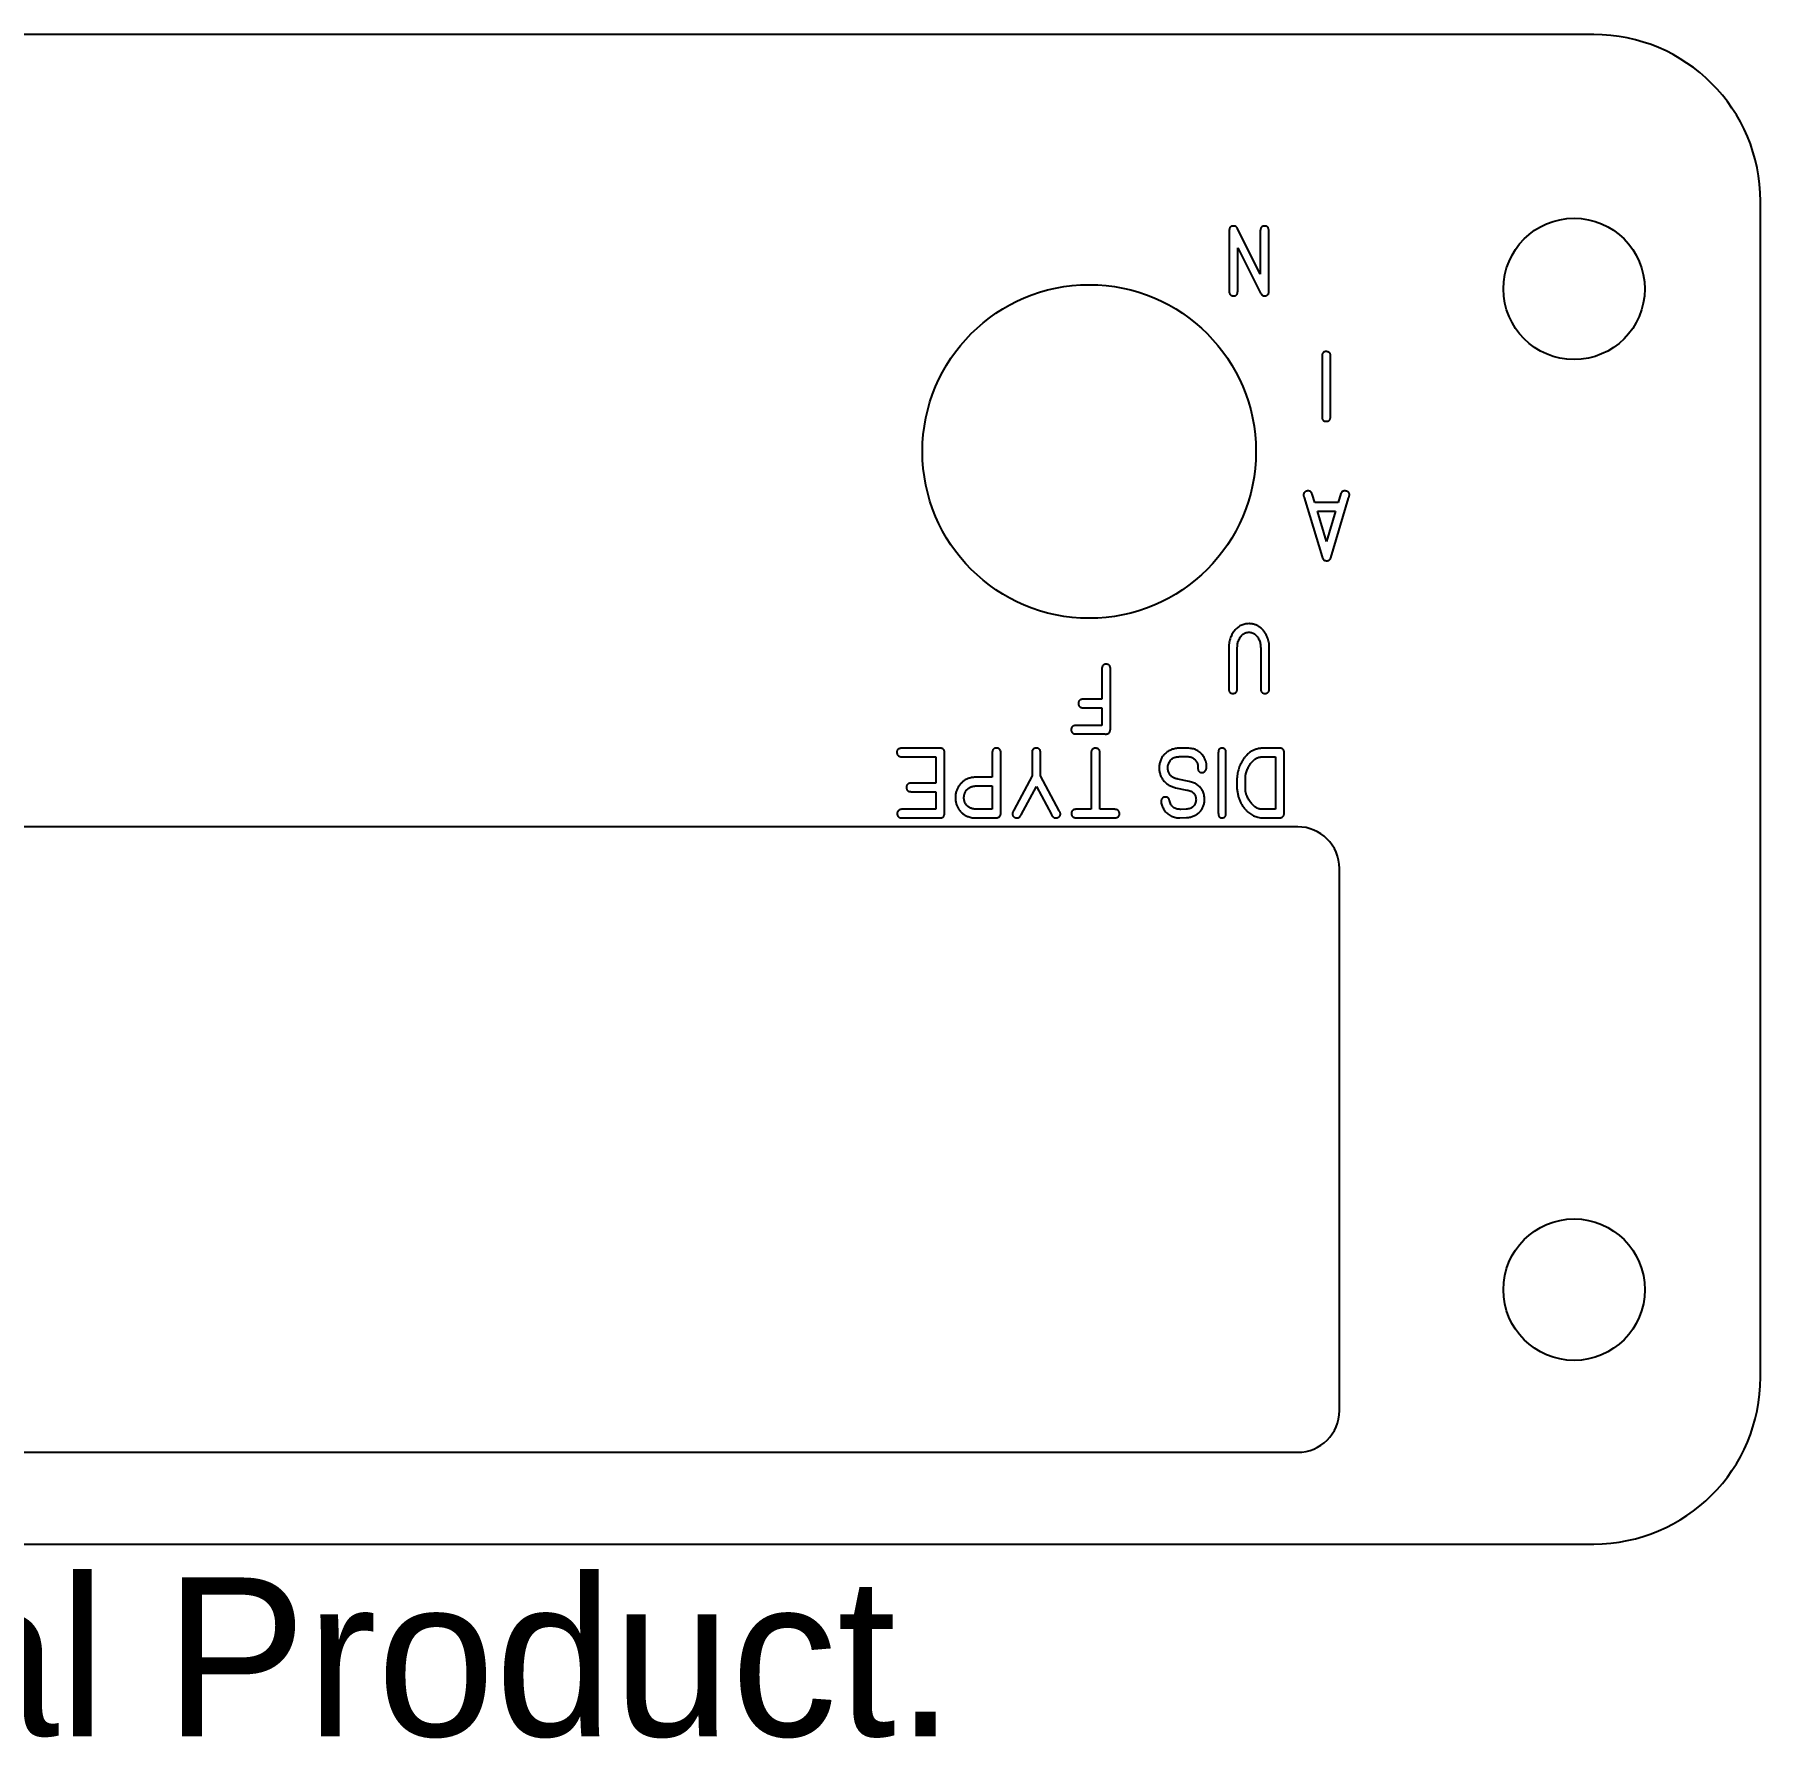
# Model space of a CAD drawing. Header units: inches. Extents: x -2.56 to 2.56, y -2.38 to 0.
# Drawn here: x 0.485 to 2.555, y -2.043 to 0 of the extents above; entities that cross this region are included whole.
import ezdxf

# ---------------------------------------------------------------- set-up
doc = ezdxf.new("R2010")
doc.units = ezdxf.units.IN
doc.header["$MEASUREMENT"] = 0
doc.styles.add('SLDTEXTSTYLE0', font='Arail.ttf')

msp = doc.modelspace()

# ---------------------------------------------------------------- linework, layer by layer
at = {"color": 1, "linetype": 'Continuous', "lineweight": 25}
for p, q in [((2.355, 0), (-2.355, 0)), ((2.555, -1.61), (2.555, -0.2)), ((1.9178, -0.2355), (1.9179, -0.307)), ((1.9551, -0.2872), (1.9278, -0.2326)), ((1.9551, -0.2356), (1.9551, -0.2872)), ((1.9654, -0.3068), (1.9654, -0.2364)), ((1.9282, -0.2559), (1.9556, -0.3101)), ((1.9282, -0.3066), (1.9282, -0.2559)), ((2.0292, -0.3859), (2.0292, -0.4582)), ((2.0393, -0.4579), (2.0393, -0.3859)), ((2.0076, -0.5553), (2.0293, -0.6262)), ((2.0205, -0.5612), (2.0173, -0.551)), ((2.0397, -0.6273), (2.0611, -0.5561)), ((2.0519, -0.5504), (2.0486, -0.5612)), ((2.0486, -0.5612), (2.0205, -0.5612)), ((2.0345, -0.6077), (2.0237, -0.5715)), ((2.0237, -0.5715), (2.0454, -0.5715)), ((2.0454, -0.5715), (2.0345, -0.6077)), ((1.9173, -0.7366), (1.9173, -0.7832)), ((1.9276, -0.7832), (1.9276, -0.7377)), ((1.9557, -0.7373), (1.9557, -0.7838)), ((1.966, -0.7841), (1.966, -0.7371)), ((1.7652, -0.7619), (1.7652, -0.797)), ((1.7755, -0.8317), (1.7755, -0.7619)), ((1.7652, -0.797), (1.744, -0.797)), ((1.7437, -0.8073), (1.7652, -0.8073)), ((1.7652, -0.8073), (1.7652, -0.8284)), ((1.7652, -0.8284), (1.7345, -0.8284)), ((1.7345, -0.8387), (1.7686, -0.8387)), ((1.5261, -0.866), (1.5662, -0.866)), ((1.5699, -0.8557), (1.5267, -0.8557)), ((1.5662, -0.866), (1.5662, -0.8976)), ((1.5765, -0.9326), (1.5765, -0.8625)), ((1.6337, -0.8622), (1.6337, -0.8906)), ((1.644, -0.9317), (1.644, -0.8615)), ((1.6814, -0.8619), (1.6814, -0.8888)), ((1.6917, -0.8888), (1.6917, -0.8615)), ((1.7524, -0.8621), (1.7524, -0.929)), ((1.7627, -0.929), (1.7627, -0.8627)), ((1.8668, -0.8557), (1.8587, -0.8557)), ((1.8592, -0.8658), (1.8667, -0.8658)), ((1.9048, -0.8614), (1.9048, -0.9337)), ((1.914, -0.9333), (1.914, -0.8614)), ((1.9774, -0.8557), (1.9596, -0.8557)), ((1.9596, -0.866), (1.9735, -0.866)), ((1.9735, -0.866), (1.9735, -0.929)), ((1.9838, -0.9328), (1.9838, -0.8633)), ((1.6814, -0.8888), (1.6597, -0.9302)), ((1.7141, -0.9307), (1.6917, -0.8888)), ((1.8803, -0.8787), (1.8803, -0.8797)), ((1.5373, -0.9079), (1.5662, -0.9079)), ((1.5662, -0.8976), (1.5378, -0.8976)), ((1.5662, -0.9079), (1.5662, -0.929)), ((1.6148, -0.9009), (1.6337, -0.9009)), ((1.6337, -0.8906), (1.6159, -0.8906)), ((1.6337, -0.9009), (1.6337, -0.929)), ((1.6685, -0.9358), (1.6866, -0.9015)), ((1.6866, -0.9015), (1.7046, -0.9352)), ((1.8536, -0.9031), (1.8672, -0.9059)), ((1.8697, -0.8957), (1.8562, -0.8928)), ((1.5662, -0.929), (1.5267, -0.929)), ((1.6337, -0.929), (1.6156, -0.929)), ((1.6597, -0.9302), (1.6594, -0.9305)), ((1.7144, -0.9312), (1.7141, -0.9307)), ((1.7524, -0.929), (1.7356, -0.929)), ((1.7797, -0.929), (1.7627, -0.929)), ((1.8599, -0.9291), (1.8592, -0.9291)), ((1.8661, -0.9289), (1.8599, -0.9291)), ((1.9735, -0.929), (1.9595, -0.929)), ((2, -0.95), (-1.4, -0.95)), ((1.5262, -0.9393), (1.5697, -0.9393)), ((1.6152, -0.9393), (1.6357, -0.9393)), ((1.7352, -0.9393), (1.7791, -0.9393)), ((1.858, -0.9393), (1.8587, -0.9393)), ((1.8587, -0.9393), (1.8668, -0.9389)), ((1.9599, -0.9393), (1.9771, -0.9393)), ((2.05, -1.65), (2.05, -1)), ((-1.4, -1.7), (2, -1.7)), ((-2.355, -1.81), (2.355, -1.81))]:
    msp.add_line(p, q, dxfattribs=at)
for centre, radius in [((2.3315, -0.305), 0.0847), ((1.75, -0.5), 0.2), ((2.3315, -1.505), 0.0848)]:
    msp.add_circle(centre, radius, dxfattribs=at)
for centre, radius, start, end in [((2.355, -0.2), 0.2, 0, 90), ((2, -1), 0.05, 0, 90), ((2.355, -1.61), 0.2, 270, 0), ((2, -1.65), 0.05, 270, 0)]:
    msp.add_arc(centre, radius, start, end, dxfattribs=at)
for points, knots in [([(1.9229, -0.2296), (1.9225, -0.2296), (1.9218, -0.2296), (1.9207, -0.2299), (1.9198, -0.2304), (1.9191, -0.231), (1.9185, -0.2319), (1.9182, -0.2329), (1.9179, -0.2341), (1.9179, -0.235), (1.9178, -0.2355)], [0, 0, 0, 0, 0.1320477, 0.2514296, 0.3610532, 0.4689614, 0.5803311, 0.7042275, 0.8431604, 1, 1, 1, 1]), ([(1.9278, -0.2326), (1.9275, -0.2321), (1.927, -0.2313), (1.9258, -0.2302), (1.9244, -0.2297), (1.9234, -0.2297), (1.9229, -0.2296)], [0, 0, 0, 0, 0.2646168, 0.5060178, 0.7425799, 1, 1, 1, 1]), ([(1.9604, -0.2296), (1.96, -0.2296), (1.9592, -0.2297), (1.9581, -0.2299), (1.9572, -0.2304), (1.9564, -0.2311), (1.9558, -0.232), (1.9554, -0.233), (1.9552, -0.2343), (1.9551, -0.2351), (1.9551, -0.2356)], [0, 0, 0, 0, 0.13429, 0.254032, 0.364905, 0.473962, 0.585964, 0.708819, 0.845629, 1, 1, 1, 1]), ([(1.9654, -0.2364), (1.9654, -0.2358), (1.9654, -0.2347), (1.9652, -0.2333), (1.9648, -0.2321), (1.9643, -0.2311), (1.9636, -0.2304), (1.9627, -0.2299), (1.9616, -0.2296), (1.9608, -0.2296), (1.9604, -0.2296)], [0, 0, 0, 0, 0.174802, 0.325229, 0.450135, 0.556885, 0.655685, 0.757374, 0.87125, 1, 1, 1, 1]), ([(1.9179, -0.307), (1.9179, -0.3076), (1.9179, -0.3085), (1.9181, -0.3099), (1.9185, -0.311), (1.919, -0.3119), (1.9198, -0.3126), (1.9207, -0.313), (1.9218, -0.3132), (1.9226, -0.3133), (1.923, -0.3133)], [0, 0, 0, 0, 0.169959, 0.312923, 0.435769, 0.541897, 0.641883, 0.747323, 0.864506, 1, 1, 1, 1]), ([(1.923, -0.3133), (1.9234, -0.3133), (1.9243, -0.3133), (1.9254, -0.313), (1.9263, -0.3125), (1.927, -0.3118), (1.9276, -0.3109), (1.9279, -0.3097), (1.9281, -0.3082), (1.9282, -0.3072), (1.9282, -0.3066)], [0, 0, 0, 0, 0.131102, 0.245201, 0.348332, 0.444902, 0.549946, 0.67541, 0.82465, 1, 1, 1, 1]), ([(1.9556, -0.3101), (1.9559, -0.3106), (1.9564, -0.3116), (1.9576, -0.3126), (1.9591, -0.3133), (1.9601, -0.3133), (1.9606, -0.3133)], [0, 0, 0, 0, 0.275378, 0.520705, 0.750368, 1, 1, 1, 1]), ([(1.9641, -0.3119), (1.9644, -0.3116), (1.9649, -0.3112), (1.9652, -0.3104), (1.9653, -0.3096), (1.9654, -0.3088), (1.9654, -0.3079), (1.9654, -0.3072), (1.9654, -0.3068)], [0, 0, 0, 0, 0.183207, 0.362453, 0.471352, 0.613208, 0.791537, 1, 1, 1, 1]), ([(1.9606, -0.3133), (1.961, -0.3133), (1.9616, -0.3132), (1.9626, -0.313), (1.9634, -0.3125), (1.9639, -0.3121), (1.9641, -0.3119)], [0, 0, 0, 0, 0.260922, 0.512445, 0.749467, 1, 1, 1, 1]), ([(2.0342, -0.3802), (2.0338, -0.3802), (2.0331, -0.3802), (2.032, -0.3804), (2.0311, -0.3808), (2.0304, -0.3815), (2.0298, -0.3823), (2.0295, -0.3834), (2.0292, -0.3846), (2.0292, -0.3855), (2.0292, -0.3859)], [0, 0, 0, 0, 0.134442, 0.253223, 0.363196, 0.468549, 0.580293, 0.703865, 0.842851, 1, 1, 1, 1]), ([(2.0385, -0.3819), (2.0382, -0.3817), (2.0376, -0.3811), (2.0366, -0.3806), (2.0354, -0.3803), (2.0346, -0.3802), (2.0342, -0.3802)], [0, 0, 0, 0, 0.250728, 0.4969641, 0.740938, 1, 1, 1, 1]), ([(2.0393, -0.3859), (2.0393, -0.3856), (2.0393, -0.3851), (2.0393, -0.3843), (2.0392, -0.3837), (2.0392, -0.3831), (2.039, -0.3825), (2.0387, -0.3821), (2.0385, -0.3819)], [0, 0, 0, 0, 0.210952, 0.39434, 0.543331, 0.658159, 0.837608, 1, 1, 1, 1]), ([(2.0292, -0.4582), (2.0292, -0.4587), (2.0292, -0.4595), (2.0295, -0.4607), (2.0298, -0.4617), (2.0304, -0.4625), (2.0311, -0.4632), (2.032, -0.4636), (2.0331, -0.4638), (2.0338, -0.4638), (2.0342, -0.4638)], [0, 0, 0, 0, 0.15643, 0.293263, 0.41466, 0.52624, 0.631691, 0.743212, 0.863665, 1, 1, 1, 1]), ([(2.0342, -0.4638), (2.0346, -0.4638), (2.0354, -0.4638), (2.0364, -0.4636), (2.0374, -0.4632), (2.0381, -0.4625), (2.0387, -0.4616), (2.0391, -0.4605), (2.0393, -0.4593), (2.0393, -0.4583), (2.0393, -0.4579)], [0, 0, 0, 0, 0.133193, 0.251302, 0.359721, 0.466654, 0.576878, 0.69945, 0.840923, 1, 1, 1, 1]), ([(2.0123, -0.5473), (2.0119, -0.5473), (2.0112, -0.5473), (2.0102, -0.5476), (2.0093, -0.548), (2.0085, -0.5486), (2.0078, -0.5493), (2.0074, -0.5501), (2.0071, -0.551), (2.007, -0.5517), (2.007, -0.5521)], [0, 0, 0, 0, 0.139395, 0.266448, 0.391794, 0.513871, 0.631533, 0.749899, 0.869464, 1, 1, 1, 1]), ([(2.007, -0.5521), (2.007, -0.5523), (2.007, -0.5527), (2.0071, -0.5534), (2.0074, -0.5543), (2.0075, -0.5549), (2.0076, -0.5553)], [0, 0, 0, 0, 0.204595, 0.405279, 0.650351, 1, 1, 1, 1]), ([(2.0173, -0.551), (2.0172, -0.5507), (2.0171, -0.5501), (2.0166, -0.5494), (2.0161, -0.5487), (2.0155, -0.5481), (2.0149, -0.5477), (2.0141, -0.5474), (2.0132, -0.5473), (2.0126, -0.5473), (2.0123, -0.5473)], [0, 0, 0, 0, 0.1417024, 0.2704885, 0.3914551, 0.505507, 0.6205635, 0.7392602, 0.8625682, 1, 1, 1, 1]), ([(2.0568, -0.5473), (2.0562, -0.5473), (2.0551, -0.5473), (2.0536, -0.5479), (2.0525, -0.549), (2.0521, -0.5499), (2.0519, -0.5504)], [0, 0, 0, 0, 0.27584, 0.51396, 0.746875, 1, 1, 1, 1]), ([(2.0621, -0.5518), (2.062, -0.5515), (2.062, -0.5509), (2.0617, -0.55), (2.0612, -0.5492), (2.0605, -0.5485), (2.0597, -0.548), (2.0588, -0.5476), (2.0578, -0.5473), (2.0572, -0.5473), (2.0568, -0.5473)], [0, 0, 0, 0, 0.123315, 0.241058, 0.357426, 0.480696, 0.604213, 0.731732, 0.860291, 1, 1, 1, 1]), ([(2.0611, -0.5561), (2.0612, -0.5558), (2.0613, -0.5552), (2.0616, -0.5544), (2.0617, -0.5537), (2.0619, -0.5531), (2.062, -0.5525), (2.0621, -0.552), (2.0621, -0.5518)], [0, 0, 0, 0, 0.227006, 0.421876, 0.573151, 0.686859, 0.861155, 1, 1, 1, 1]), ([(2.0293, -0.6262), (2.0294, -0.6266), (2.0296, -0.6274), (2.0301, -0.6284), (2.0306, -0.6293), (2.0312, -0.6299), (2.0319, -0.6304), (2.0327, -0.6307), (2.0337, -0.6309), (2.0343, -0.6309), (2.0347, -0.6309)], [0, 0, 0, 0, 0.1664043, 0.3112162, 0.4348595, 0.5420608, 0.6426927, 0.7497218, 0.8690475, 1, 1, 1, 1]), ([(2.0347, -0.6309), (2.035, -0.6309), (2.0356, -0.6309), (2.0364, -0.6308), (2.0372, -0.6305), (2.0379, -0.6301), (2.0385, -0.6296), (2.039, -0.6289), (2.0394, -0.6282), (2.0396, -0.6276), (2.0397, -0.6273)], [0, 0, 0, 0, 0.140277, 0.266208, 0.385616, 0.501719, 0.616403, 0.733504, 0.862657, 1, 1, 1, 1]), ([(1.9417, -0.7064), (1.9408, -0.7064), (1.9391, -0.7065), (1.9365, -0.7069), (1.9341, -0.7076), (1.9319, -0.7086), (1.9297, -0.7098), (1.9277, -0.7112), (1.9258, -0.7129), (1.9241, -0.7149), (1.9225, -0.717), (1.9212, -0.7193), (1.92, -0.7218), (1.919, -0.7245), (1.9183, -0.7273), (1.9177, -0.7302), (1.9174, -0.7333), (1.9173, -0.7355), (1.9173, -0.7366)], [0, 0, 0, 0, 0.061377, 0.120537, 0.177743, 0.234137, 0.290272, 0.347072, 0.405274, 0.465285, 0.526524, 0.588383, 0.651422, 0.716171, 0.782714, 0.852225, 0.924433, 1, 1, 1, 1]), ([(1.9283, -0.7287), (1.9286, -0.7279), (1.9292, -0.7261), (1.9304, -0.7238), (1.9318, -0.7217), (1.9334, -0.7199), (1.9352, -0.7185), (1.9373, -0.7175), (1.9394, -0.7168), (1.9409, -0.7167), (1.9417, -0.7167)], [0, 0, 0, 0, 0.144706, 0.280275, 0.408231, 0.532114, 0.65168, 0.767885, 0.881686, 1, 1, 1, 1]), ([(1.9643, -0.7244), (1.9641, -0.7237), (1.9636, -0.7224), (1.9627, -0.7205), (1.9617, -0.7187), (1.9607, -0.717), (1.9595, -0.7154), (1.9582, -0.7139), (1.9569, -0.7125), (1.9554, -0.7113), (1.9539, -0.7101), (1.9523, -0.7092), (1.9507, -0.7083), (1.949, -0.7076), (1.9472, -0.7071), (1.9454, -0.7067), (1.9436, -0.7065), (1.9423, -0.7064), (1.9417, -0.7064)], [0, 0, 0, 0, 0.070465, 0.13881, 0.205045, 0.270231, 0.333667, 0.396612, 0.45891, 0.520961, 0.582282, 0.642117, 0.701483, 0.759947, 0.81885, 0.878416, 0.938228, 1, 1, 1, 1]), ([(1.9417, -0.7167), (1.9424, -0.7167), (1.9437, -0.7168), (1.9456, -0.7173), (1.9474, -0.7182), (1.9491, -0.7194), (1.9506, -0.7208), (1.952, -0.7226), (1.9532, -0.7246), (1.9538, -0.7261), (1.9541, -0.7268)], [0, 0, 0, 0, 0.118552, 0.234147, 0.349306, 0.46852, 0.591145, 0.719896, 0.85527, 1, 1, 1, 1]), ([(1.966, -0.7371), (1.966, -0.7364), (1.966, -0.7351), (1.9659, -0.7332), (1.9658, -0.7315), (1.9656, -0.7296), (1.9652, -0.7272), (1.9646, -0.7254), (1.9643, -0.7244)], [0, 0, 0, 0, 0.161326, 0.3075069, 0.4382982, 0.5539144, 0.7731743, 1, 1, 1, 1]), ([(1.9276, -0.7377), (1.9276, -0.7372), (1.9276, -0.7362), (1.9276, -0.7348), (1.9277, -0.7335), (1.9278, -0.7321), (1.928, -0.7305), (1.9282, -0.7293), (1.9283, -0.7287)], [0, 0, 0, 0, 0.174301, 0.333507, 0.470634, 0.59178, 0.807185, 1, 1, 1, 1]), ([(1.9541, -0.7268), (1.9544, -0.7276), (1.9549, -0.729), (1.9554, -0.7309), (1.9555, -0.7325), (1.9556, -0.7339), (1.9556, -0.7356), (1.9557, -0.7367), (1.9557, -0.7373)], [0, 0, 0, 0, 0.219706, 0.428251, 0.540978, 0.673849, 0.826749, 1, 1, 1, 1]), ([(1.7703, -0.7551), (1.7699, -0.7551), (1.7691, -0.7551), (1.768, -0.7554), (1.7671, -0.7559), (1.7663, -0.7566), (1.7658, -0.7575), (1.7654, -0.7587), (1.7652, -0.7602), (1.7652, -0.7613), (1.7652, -0.7619)], [0, 0, 0, 0, 0.126217, 0.239489, 0.340639, 0.44025, 0.547352, 0.673923, 0.823816, 1, 1, 1, 1]), ([(1.7755, -0.7619), (1.7755, -0.7613), (1.7755, -0.7602), (1.7753, -0.7588), (1.7749, -0.7576), (1.7743, -0.7566), (1.7736, -0.7559), (1.7726, -0.7554), (1.7715, -0.7551), (1.7707, -0.7551), (1.7703, -0.7551)], [0, 0, 0, 0, 0.170936, 0.320075, 0.444605, 0.554426, 0.655949, 0.758896, 0.8727, 1, 1, 1, 1]), ([(1.9173, -0.7832), (1.9173, -0.7837), (1.9173, -0.7848), (1.9175, -0.7864), (1.9178, -0.7876), (1.9184, -0.7886), (1.9191, -0.7893), (1.9201, -0.7898), (1.9212, -0.79), (1.922, -0.79), (1.9224, -0.79)], [0, 0, 0, 0, 0.17871, 0.329013, 0.455825, 0.560656, 0.656915, 0.757519, 0.871027, 1, 1, 1, 1]), ([(1.9224, -0.79), (1.9229, -0.79), (1.9237, -0.79), (1.9248, -0.7897), (1.9257, -0.7892), (1.9265, -0.7885), (1.927, -0.7875), (1.9273, -0.7863), (1.9276, -0.7848), (1.9276, -0.7837), (1.9276, -0.7832)], [0, 0, 0, 0, 0.129677, 0.242456, 0.346077, 0.442794, 0.549778, 0.675536, 0.824855, 1, 1, 1, 1]), ([(1.9557, -0.7838), (1.9557, -0.7843), (1.9557, -0.7852), (1.9559, -0.7866), (1.9563, -0.7877), (1.9568, -0.7886), (1.9576, -0.7893), (1.9585, -0.7898), (1.9595, -0.79), (1.9603, -0.79), (1.9607, -0.79)], [0, 0, 0, 0, 0.1638866, 0.306745, 0.4311587, 0.5419409, 0.6471547, 0.7539942, 0.8707689, 1, 1, 1, 1]), ([(1.9607, -0.79), (1.9611, -0.79), (1.9619, -0.79), (1.963, -0.7898), (1.9639, -0.7893), (1.9647, -0.7886), (1.9653, -0.7878), (1.9657, -0.7867), (1.9659, -0.7854), (1.966, -0.7845), (1.966, -0.7841)], [0, 0, 0, 0, 0.134717, 0.254291, 0.364932, 0.472921, 0.582709, 0.704362, 0.84333, 1, 1, 1, 1]), ([(1.744, -0.797), (1.7434, -0.797), (1.7423, -0.797), (1.7408, -0.7972), (1.7396, -0.7976), (1.7386, -0.7981), (1.7379, -0.7988), (1.7374, -0.7997), (1.7371, -0.8008), (1.7371, -0.8016), (1.7371, -0.8021)], [0, 0, 0, 0, 0.174473, 0.323749, 0.45023, 0.558082, 0.65622, 0.758387, 0.870022, 1, 1, 1, 1]), ([(1.7371, -0.8021), (1.7371, -0.8025), (1.7371, -0.8033), (1.7374, -0.8044), (1.7379, -0.8054), (1.7386, -0.8061), (1.7396, -0.8067), (1.7408, -0.8071), (1.7422, -0.8073), (1.7432, -0.8073), (1.7437, -0.8073)], [0, 0, 0, 0, 0.130278, 0.245659, 0.351244, 0.457675, 0.570162, 0.695317, 0.836446, 1, 1, 1, 1]), ([(1.7345, -0.8284), (1.734, -0.8284), (1.7331, -0.8284), (1.7319, -0.8287), (1.7308, -0.8291), (1.7299, -0.8296), (1.7292, -0.8304), (1.7287, -0.8313), (1.7284, -0.8324), (1.7284, -0.8331), (1.7284, -0.8336)], [0, 0, 0, 0, 0.159031, 0.298044, 0.420523, 0.533343, 0.640928, 0.750451, 0.867344, 1, 1, 1, 1]), ([(1.7284, -0.8336), (1.7284, -0.8339), (1.7284, -0.8347), (1.7287, -0.8358), (1.7292, -0.8367), (1.7299, -0.8374), (1.7308, -0.838), (1.7319, -0.8384), (1.7331, -0.8386), (1.734, -0.8387), (1.7345, -0.8387)], [0, 0, 0, 0, 0.13003, 0.248517, 0.359962, 0.467049, 0.580313, 0.703882, 0.842179, 1, 1, 1, 1]), ([(1.7686, -0.8387), (1.7691, -0.8387), (1.7702, -0.8388), (1.7716, -0.8386), (1.7729, -0.8381), (1.7739, -0.8373), (1.7747, -0.8362), (1.7752, -0.8349), (1.7755, -0.8334), (1.7755, -0.8323), (1.7755, -0.8317)], [0, 0, 0, 0, 0.143125, 0.268695, 0.382586, 0.488926, 0.597464, 0.714854, 0.847735, 1, 1, 1, 1]), ([(1.5267, -0.8557), (1.5261, -0.8557), (1.525, -0.8557), (1.5234, -0.8559), (1.5221, -0.8563), (1.521, -0.8568), (1.5202, -0.8576), (1.5196, -0.8585), (1.5193, -0.8596), (1.5193, -0.8604), (1.5193, -0.8608)], [0, 0, 0, 0, 0.174573, 0.32497, 0.454688, 0.569092, 0.673273, 0.774858, 0.880749, 1, 1, 1, 1]), ([(1.5193, -0.8608), (1.5194, -0.8614), (1.5195, -0.8624), (1.5202, -0.8639), (1.5213, -0.865), (1.5222, -0.8654), (1.5227, -0.8656)], [0, 0, 0, 0, 0.269511, 0.509617, 0.744319, 1, 1, 1, 1]), ([(1.5227, -0.8656), (1.5229, -0.8657), (1.5233, -0.8659), (1.524, -0.866), (1.5249, -0.866), (1.5257, -0.866), (1.5261, -0.866)], [0, 0, 0, 0, 0.185122, 0.36714, 0.620416, 1, 1, 1, 1]), ([(1.5765, -0.8625), (1.5766, -0.8619), (1.5766, -0.8608), (1.5764, -0.8593), (1.576, -0.8581), (1.5753, -0.8571), (1.5743, -0.8564), (1.5731, -0.8559), (1.5716, -0.8557), (1.5705, -0.8557), (1.5699, -0.8557)], [0, 0, 0, 0, 0.157549, 0.290229, 0.403641, 0.503585, 0.603169, 0.714666, 0.84627, 1, 1, 1, 1]), ([(1.6388, -0.8557), (1.6384, -0.8557), (1.6376, -0.8557), (1.6364, -0.856), (1.6355, -0.8565), (1.6348, -0.8571), (1.6343, -0.8581), (1.6339, -0.8593), (1.6337, -0.8607), (1.6337, -0.8617), (1.6337, -0.8622)], [0, 0, 0, 0, 0.134091, 0.248882, 0.353478, 0.452181, 0.558597, 0.683233, 0.828316, 1, 1, 1, 1]), ([(1.644, -0.8615), (1.644, -0.861), (1.644, -0.8602), (1.6437, -0.859), (1.6433, -0.8579), (1.6427, -0.8571), (1.642, -0.8564), (1.641, -0.856), (1.64, -0.8557), (1.6392, -0.8557), (1.6388, -0.8557)], [0, 0, 0, 0, 0.152235, 0.289715, 0.411192, 0.523708, 0.632013, 0.743192, 0.865266, 1, 1, 1, 1]), ([(1.6819, -0.8579), (1.6818, -0.8581), (1.6816, -0.8586), (1.6815, -0.8594), (1.6814, -0.8606), (1.6814, -0.8614), (1.6814, -0.8619)], [0, 0, 0, 0, 0.1725586, 0.3701697, 0.630369, 1, 1, 1, 1]), ([(1.6865, -0.8557), (1.686, -0.8557), (1.685, -0.8557), (1.6837, -0.8562), (1.6826, -0.8569), (1.6821, -0.8575), (1.6819, -0.8579)], [0, 0, 0, 0, 0.276767, 0.542926, 0.783923, 1, 1, 1, 1]), ([(1.6917, -0.8615), (1.6917, -0.8611), (1.6917, -0.8602), (1.6914, -0.859), (1.6911, -0.8579), (1.6905, -0.8571), (1.6897, -0.8564), (1.6888, -0.8559), (1.6877, -0.8557), (1.6869, -0.8557), (1.6865, -0.8557)], [0, 0, 0, 0, 0.153424, 0.290884, 0.413585, 0.524476, 0.631217, 0.743482, 0.863306, 1, 1, 1, 1]), ([(1.7529, -0.8584), (1.7528, -0.8586), (1.7526, -0.859), (1.7525, -0.8598), (1.7524, -0.8608), (1.7524, -0.8616), (1.7524, -0.8621)], [0, 0, 0, 0, 0.180764, 0.36983, 0.622332, 1, 1, 1, 1]), ([(1.7576, -0.8557), (1.757, -0.8557), (1.7561, -0.8558), (1.7547, -0.8563), (1.7536, -0.8572), (1.7531, -0.858), (1.7529, -0.8584)], [0, 0, 0, 0, 0.271915, 0.5139, 0.751504, 1, 1, 1, 1]), ([(1.7626, -0.8593), (1.7625, -0.859), (1.7624, -0.8585), (1.7619, -0.8578), (1.7614, -0.8572), (1.7606, -0.8565), (1.7593, -0.8558), (1.7581, -0.8557), (1.7576, -0.8557)], [0, 0, 0, 0, 0.120094, 0.238507, 0.357556, 0.48472, 0.738153, 1, 1, 1, 1]), ([(1.7627, -0.8627), (1.7627, -0.8622), (1.7627, -0.8615), (1.7627, -0.8605), (1.7627, -0.8599), (1.7626, -0.8595), (1.7626, -0.8593)], [0, 0, 0, 0, 0.398255, 0.647892, 0.828751, 1, 1, 1, 1]), ([(1.8587, -0.8557), (1.8578, -0.8557), (1.856, -0.8558), (1.8534, -0.8561), (1.851, -0.8567), (1.8487, -0.8574), (1.8465, -0.8584), (1.8445, -0.8595), (1.8426, -0.8608), (1.8408, -0.8623), (1.8392, -0.864), (1.8378, -0.8658), (1.8366, -0.8677), (1.8357, -0.8698), (1.8349, -0.872), (1.8343, -0.8743), (1.834, -0.8767), (1.8339, -0.8784), (1.8339, -0.8792)], [0, 0, 0, 0, 0.070604, 0.138188, 0.202954, 0.265751, 0.32744, 0.388022, 0.448108, 0.508751, 0.569227, 0.628138, 0.687204, 0.746062, 0.806456, 0.868555, 0.932914, 1, 1, 1, 1]), ([(1.8442, -0.8794), (1.8442, -0.8786), (1.8443, -0.8771), (1.8449, -0.8749), (1.8458, -0.8729), (1.8469, -0.871), (1.8484, -0.8693), (1.85, -0.868), (1.8519, -0.8669), (1.8533, -0.8665), (1.8539, -0.8663)], [0, 0, 0, 0, 0.131497, 0.258747, 0.384388, 0.511803, 0.637684, 0.75954, 0.878109, 1, 1, 1, 1]), ([(1.8539, -0.8663), (1.8543, -0.8662), (1.8552, -0.8661), (1.8565, -0.866), (1.8579, -0.8658), (1.8588, -0.8658), (1.8592, -0.8658)], [0, 0, 0, 0, 0.216083, 0.493079, 0.776246, 1, 1, 1, 1]), ([(1.8667, -0.8658), (1.8672, -0.8658), (1.8682, -0.8658), (1.8696, -0.8659), (1.8708, -0.866), (1.8715, -0.8662), (1.8718, -0.8663)], [0, 0, 0, 0, 0.302265, 0.570256, 0.801146, 1, 1, 1, 1]), ([(1.8773, -0.8573), (1.8765, -0.8571), (1.8749, -0.8566), (1.8723, -0.8561), (1.8696, -0.8558), (1.8677, -0.8557), (1.8668, -0.8557)], [0, 0, 0, 0, 0.229739, 0.479189, 0.739516, 1, 1, 1, 1]), ([(1.8718, -0.8663), (1.8724, -0.8665), (1.8736, -0.867), (1.8752, -0.8679), (1.8766, -0.8692), (1.8779, -0.8707), (1.879, -0.8723), (1.8798, -0.874), (1.8803, -0.8758), (1.8804, -0.877), (1.8804, -0.8776)], [0, 0, 0, 0, 0.123908, 0.246826, 0.372594, 0.502558, 0.632404, 0.757126, 0.878614, 1, 1, 1, 1]), ([(1.8907, -0.8779), (1.8907, -0.8768), (1.8906, -0.8746), (1.8898, -0.8714), (1.8887, -0.8683), (1.8871, -0.8655), (1.8851, -0.8629), (1.8828, -0.8606), (1.8802, -0.8587), (1.8782, -0.8578), (1.8773, -0.8573)], [0, 0, 0, 0, 0.12788, 0.252067, 0.376651, 0.502685, 0.628173, 0.751968, 0.8744, 1, 1, 1, 1]), ([(1.9053, -0.8578), (1.9052, -0.858), (1.9051, -0.8584), (1.9049, -0.8592), (1.9049, -0.8602), (1.9048, -0.861), (1.9048, -0.8614)], [0, 0, 0, 0, 0.195782, 0.389856, 0.639234, 1, 1, 1, 1]), ([(1.9094, -0.8557), (1.909, -0.8557), (1.9082, -0.8558), (1.907, -0.8563), (1.906, -0.8569), (1.9055, -0.8575), (1.9053, -0.8578)], [0, 0, 0, 0, 0.2540271, 0.5150088, 0.769478, 1, 1, 1, 1]), ([(1.9136, -0.8582), (1.9134, -0.8579), (1.913, -0.8572), (1.912, -0.8564), (1.9107, -0.8558), (1.9098, -0.8557), (1.9094, -0.8557)], [0, 0, 0, 0, 0.232738, 0.479688, 0.740584, 1, 1, 1, 1]), ([(1.914, -0.8614), (1.914, -0.861), (1.914, -0.8603), (1.914, -0.8594), (1.9139, -0.8588), (1.9137, -0.8584), (1.9136, -0.8582)], [0, 0, 0, 0, 0.403005, 0.651878, 0.824747, 1, 1, 1, 1]), ([(1.9596, -0.8557), (1.9589, -0.8557), (1.9574, -0.8557), (1.9553, -0.8559), (1.9532, -0.8562), (1.9512, -0.8567), (1.9493, -0.8573), (1.9474, -0.858), (1.9456, -0.8589), (1.9439, -0.8598), (1.9423, -0.861), (1.9407, -0.8623), (1.9392, -0.8637), (1.9377, -0.8652), (1.9363, -0.867), (1.935, -0.8688), (1.9337, -0.8708), (1.9329, -0.8722), (1.9325, -0.873)], [0, 0, 0, 0, 0.065537, 0.128894, 0.190513, 0.250819, 0.31017, 0.368743, 0.426366, 0.484321, 0.542747, 0.602028, 0.662919, 0.725322, 0.790697, 0.857753, 0.927457, 1, 1, 1, 1]), ([(1.9475, -0.8699), (1.9479, -0.8696), (1.9487, -0.8689), (1.9499, -0.8681), (1.9513, -0.8674), (1.9527, -0.8668), (1.9542, -0.8665), (1.9558, -0.8662), (1.9577, -0.866), (1.959, -0.866), (1.9596, -0.866)], [0, 0, 0, 0, 0.1205672, 0.2366879, 0.3492815, 0.4611251, 0.5775121, 0.7060249, 0.846945, 1, 1, 1, 1]), ([(1.9838, -0.8633), (1.9839, -0.8626), (1.9839, -0.8614), (1.9837, -0.8597), (1.9833, -0.8584), (1.9827, -0.8573), (1.9818, -0.8565), (1.9806, -0.856), (1.9791, -0.8557), (1.978, -0.8557), (1.9774, -0.8557)], [0, 0, 0, 0, 0.165632, 0.307111, 0.42353, 0.521468, 0.616875, 0.724163, 0.850235, 1, 1, 1, 1]), ([(1.8339, -0.8792), (1.8339, -0.88), (1.8339, -0.8815), (1.8342, -0.8836), (1.8347, -0.8857), (1.8352, -0.8876), (1.836, -0.8895), (1.8369, -0.8914), (1.838, -0.8931), (1.8392, -0.8947), (1.8406, -0.8962), (1.8421, -0.8977), (1.8437, -0.8989), (1.8455, -0.9), (1.8474, -0.901), (1.8493, -0.9019), (1.8514, -0.9026), (1.8529, -0.903), (1.8536, -0.9031)], [0, 0, 0, 0, 0.065996, 0.130264, 0.19268, 0.253539, 0.314139, 0.374546, 0.435255, 0.496201, 0.557405, 0.618181, 0.679026, 0.740771, 0.803128, 0.866766, 0.932376, 1, 1, 1, 1]), ([(1.8514, -0.8914), (1.8509, -0.8911), (1.8499, -0.8905), (1.8485, -0.8894), (1.8472, -0.888), (1.8462, -0.8865), (1.8453, -0.8848), (1.8447, -0.8831), (1.8443, -0.8812), (1.8442, -0.88), (1.8442, -0.8794)], [0, 0, 0, 0, 0.122601, 0.24406, 0.366809, 0.493107, 0.620218, 0.74594, 0.871662, 1, 1, 1, 1]), ([(1.8804, -0.8776), (1.8804, -0.8777), (1.8804, -0.8781), (1.8803, -0.8785), (1.8803, -0.8787)], [0, 0, 0, 0, 0.320649, 1, 1, 1, 1]), ([(1.8803, -0.8797), (1.8803, -0.8801), (1.8804, -0.8808), (1.8806, -0.8818), (1.881, -0.8828), (1.8817, -0.8835), (1.8824, -0.8842), (1.8832, -0.8847), (1.8841, -0.885), (1.8848, -0.885), (1.8851, -0.885)], [0, 0, 0, 0, 0.139958, 0.26675, 0.392807, 0.516004, 0.636808, 0.754931, 0.874251, 1, 1, 1, 1]), ([(1.8851, -0.885), (1.8855, -0.885), (1.8863, -0.8849), (1.8874, -0.8845), (1.8884, -0.8839), (1.8892, -0.8831), (1.8899, -0.882), (1.8904, -0.8808), (1.8907, -0.8794), (1.8907, -0.8784), (1.8907, -0.8779)], [0, 0, 0, 0, 0.118909, 0.232606, 0.342759, 0.45914, 0.581235, 0.710433, 0.847594, 1, 1, 1, 1]), ([(1.9325, -0.873), (1.932, -0.8739), (1.9311, -0.8757), (1.9299, -0.8786), (1.9289, -0.8815), (1.9281, -0.8843), (1.9276, -0.8874), (1.9272, -0.8907), (1.927, -0.8942), (1.927, -0.8967), (1.927, -0.898)], [0, 0, 0, 0, 0.122914, 0.242316, 0.358054, 0.471139, 0.588026, 0.714383, 0.852054, 1, 1, 1, 1]), ([(1.9373, -0.8956), (1.9373, -0.8949), (1.9373, -0.8937), (1.9373, -0.8921), (1.9373, -0.8909), (1.9374, -0.8896), (1.9376, -0.8881), (1.9379, -0.887), (1.938, -0.8863)], [0, 0, 0, 0, 0.2075484, 0.3818107, 0.5169697, 0.6189552, 0.7967351, 1, 1, 1, 1]), ([(1.938, -0.8863), (1.9382, -0.8855), (1.9386, -0.8839), (1.9395, -0.8816), (1.9405, -0.8793), (1.9416, -0.8771), (1.9429, -0.8751), (1.9443, -0.8732), (1.9458, -0.8715), (1.9469, -0.8705), (1.9475, -0.8699)], [0, 0, 0, 0, 0.131076, 0.260457, 0.387849, 0.515049, 0.639819, 0.762628, 0.881718, 1, 1, 1, 1]), ([(1.5378, -0.8976), (1.5372, -0.8976), (1.5362, -0.8976), (1.5347, -0.8978), (1.5335, -0.8982), (1.5325, -0.8987), (1.5317, -0.8995), (1.5312, -0.9004), (1.5309, -0.9015), (1.5309, -0.9023), (1.5309, -0.9027)], [0, 0, 0, 0, 0.170074, 0.316341, 0.443121, 0.556197, 0.661047, 0.765272, 0.875406, 1, 1, 1, 1]), ([(1.5309, -0.9027), (1.5309, -0.9031), (1.5309, -0.9039), (1.5312, -0.905), (1.5317, -0.906), (1.5324, -0.9067), (1.5334, -0.9073), (1.5345, -0.9077), (1.5358, -0.9079), (1.5368, -0.9079), (1.5373, -0.9079)], [0, 0, 0, 0, 0.131943, 0.248643, 0.357121, 0.46377, 0.576078, 0.699869, 0.839541, 1, 1, 1, 1]), ([(1.608, -0.8912), (1.6073, -0.8914), (1.606, -0.8918), (1.604, -0.8925), (1.6022, -0.8933), (1.6005, -0.8943), (1.5989, -0.8955), (1.5974, -0.8968), (1.596, -0.8982), (1.5947, -0.8997), (1.5935, -0.9014), (1.5924, -0.9032), (1.5915, -0.905), (1.5908, -0.9069), (1.5902, -0.9088), (1.5898, -0.9109), (1.5895, -0.913), (1.5895, -0.9144), (1.5895, -0.9152)], [0, 0, 0, 0, 0.063816, 0.126211, 0.187763, 0.24795, 0.308692, 0.369176, 0.430624, 0.493103, 0.555853, 0.617568, 0.679601, 0.741474, 0.804222, 0.867914, 0.93307, 1, 1, 1, 1]), ([(1.5998, -0.9152), (1.5998, -0.9146), (1.5999, -0.9136), (1.6001, -0.9121), (1.6004, -0.9107), (1.6009, -0.9094), (1.6015, -0.9081), (1.6022, -0.9069), (1.603, -0.9058), (1.604, -0.9049), (1.605, -0.9039), (1.6062, -0.9032), (1.6074, -0.9025), (1.6087, -0.9019), (1.6101, -0.9015), (1.6116, -0.9012), (1.6132, -0.901), (1.6143, -0.9009), (1.6148, -0.9009)], [0, 0, 0, 0, 0.068168, 0.132888, 0.194928, 0.255288, 0.314786, 0.373413, 0.431458, 0.491207, 0.55111, 0.610777, 0.670964, 0.732285, 0.795377, 0.860886, 0.928708, 1, 1, 1, 1]), ([(1.6159, -0.8906), (1.615, -0.8906), (1.6135, -0.8906), (1.6114, -0.8907), (1.6096, -0.8909), (1.6085, -0.8911), (1.608, -0.8912)], [0, 0, 0, 0, 0.317807, 0.569713, 0.785969, 1, 1, 1, 1]), ([(1.8562, -0.8928), (1.8557, -0.8927), (1.8548, -0.8925), (1.8535, -0.8922), (1.8524, -0.8919), (1.8517, -0.8916), (1.8514, -0.8914)], [0, 0, 0, 0, 0.304444, 0.570393, 0.801156, 1, 1, 1, 1]), ([(1.8672, -0.9059), (1.8676, -0.906), (1.8685, -0.9062), (1.8697, -0.9065), (1.8707, -0.9068), (1.8713, -0.907), (1.8716, -0.9071)], [0, 0, 0, 0, 0.300763, 0.571801, 0.80118, 1, 1, 1, 1]), ([(1.8792, -0.8993), (1.8786, -0.8989), (1.8773, -0.8981), (1.875, -0.8971), (1.8725, -0.8963), (1.8707, -0.8959), (1.8697, -0.8957)], [0, 0, 0, 0, 0.215334, 0.452248, 0.712242, 1, 1, 1, 1]), ([(1.8716, -0.9071), (1.8721, -0.9073), (1.873, -0.9078), (1.8743, -0.9087), (1.8754, -0.9098), (1.8763, -0.9111), (1.8771, -0.9126), (1.8776, -0.9141), (1.878, -0.9157), (1.8781, -0.9169), (1.8781, -0.9174)], [0, 0, 0, 0, 0.122761, 0.242376, 0.363774, 0.488756, 0.614663, 0.740663, 0.867354, 1, 1, 1, 1]), ([(1.8884, -0.9172), (1.8884, -0.9163), (1.8883, -0.9145), (1.8878, -0.9119), (1.887, -0.9094), (1.886, -0.907), (1.8846, -0.9047), (1.883, -0.9027), (1.8813, -0.9008), (1.8799, -0.8998), (1.8792, -0.8993)], [0, 0, 0, 0, 0.127451, 0.254033, 0.379918, 0.507431, 0.633941, 0.756921, 0.878241, 1, 1, 1, 1]), ([(1.927, -0.898), (1.927, -0.8997), (1.927, -0.903), (1.9276, -0.9079), (1.9284, -0.9124), (1.9297, -0.9166), (1.9313, -0.9206), (1.9334, -0.9242), (1.9359, -0.9277), (1.9378, -0.9298), (1.9388, -0.9309)], [0, 0, 0, 0, 0.144255, 0.279624, 0.407417, 0.528415, 0.645397, 0.762052, 0.879968, 1, 1, 1, 1]), ([(1.9393, -0.9132), (1.9391, -0.9127), (1.9386, -0.9116), (1.9381, -0.91), (1.9377, -0.9085), (1.9375, -0.9072), (1.9374, -0.9061), (1.9374, -0.9051), (1.9373, -0.9039), (1.9373, -0.9026), (1.9373, -0.9011), (1.9373, -0.8994), (1.9373, -0.8975), (1.9373, -0.8962), (1.9373, -0.8956)], [0, 0, 0, 0, 0.099136, 0.193652, 0.281365, 0.36547, 0.411235, 0.466023, 0.530927, 0.604906, 0.688993, 0.783209, 0.886537, 1, 1, 1, 1]), ([(1.5267, -0.929), (1.5262, -0.929), (1.5251, -0.929), (1.5237, -0.9292), (1.5225, -0.9296), (1.5215, -0.9302), (1.5207, -0.931), (1.5202, -0.9319), (1.5198, -0.933), (1.5198, -0.9338), (1.5198, -0.9342)], [0, 0, 0, 0, 0.167024, 0.311138, 0.437927, 0.549828, 0.656796, 0.762138, 0.874038, 1, 1, 1, 1]), ([(1.5895, -0.9152), (1.5895, -0.9158), (1.5895, -0.9171), (1.5897, -0.919), (1.5901, -0.9208), (1.5905, -0.9226), (1.5911, -0.9243), (1.5919, -0.926), (1.5927, -0.9276), (1.5937, -0.9291), (1.5948, -0.9306), (1.5959, -0.9319), (1.5972, -0.9332), (1.5986, -0.9343), (1.6001, -0.9354), (1.6016, -0.9363), (1.6033, -0.9372), (1.6044, -0.9376), (1.605, -0.9378)], [0, 0, 0, 0, 0.066425, 0.13066, 0.194391, 0.256508, 0.318872, 0.380267, 0.442133, 0.50425, 0.566759, 0.627429, 0.688381, 0.749597, 0.810511, 0.872513, 0.935744, 1, 1, 1, 1]), ([(1.6156, -0.929), (1.615, -0.929), (1.6138, -0.929), (1.6121, -0.9288), (1.6105, -0.9285), (1.6091, -0.9281), (1.6076, -0.9276), (1.6063, -0.9269), (1.6051, -0.9262), (1.604, -0.9253), (1.6031, -0.9243), (1.6022, -0.9233), (1.6015, -0.9221), (1.6009, -0.9209), (1.6004, -0.9196), (1.6001, -0.9182), (1.5999, -0.9167), (1.5998, -0.9157), (1.5998, -0.9152)], [0, 0, 0, 0, 0.075912, 0.147655, 0.215504, 0.280825, 0.343669, 0.404383, 0.464387, 0.522846, 0.58088, 0.63814, 0.694732, 0.751682, 0.810397, 0.871228, 0.933926, 1, 1, 1, 1]), ([(1.6594, -0.9305), (1.6593, -0.9308), (1.659, -0.9312), (1.6588, -0.9316), (1.6588, -0.9317)], [0, 0, 0, 0, 0.678398, 1, 1, 1, 1]), ([(1.7155, -0.9344), (1.7155, -0.9342), (1.7155, -0.9338), (1.7154, -0.9333), (1.7152, -0.9328), (1.715, -0.9324), (1.7147, -0.9318), (1.7145, -0.9314), (1.7144, -0.9312)], [0, 0, 0, 0, 0.185899, 0.344288, 0.441897, 0.582064, 0.772012, 1, 1, 1, 1]), ([(1.7356, -0.929), (1.735, -0.929), (1.734, -0.929), (1.7326, -0.9292), (1.7313, -0.9296), (1.7303, -0.9302), (1.7296, -0.9309), (1.729, -0.9318), (1.7287, -0.9328), (1.7287, -0.9336), (1.7286, -0.934)], [0, 0, 0, 0, 0.167971, 0.315478, 0.443154, 0.558617, 0.664384, 0.768603, 0.877991, 1, 1, 1, 1]), ([(1.7863, -0.9344), (1.7863, -0.9339), (1.7863, -0.9331), (1.7859, -0.932), (1.7855, -0.9311), (1.7847, -0.9303), (1.7837, -0.9297), (1.7825, -0.9293), (1.7812, -0.929), (1.7802, -0.929), (1.7797, -0.929)], [0, 0, 0, 0, 0.129333, 0.24452, 0.353163, 0.460124, 0.575129, 0.700367, 0.841001, 1, 1, 1, 1]), ([(1.8414, -0.9143), (1.841, -0.9143), (1.8403, -0.9143), (1.8393, -0.9146), (1.8384, -0.9151), (1.8376, -0.9158), (1.837, -0.9166), (1.8366, -0.9175), (1.8363, -0.9186), (1.8362, -0.9193), (1.8362, -0.9197)], [0, 0, 0, 0, 0.1308797, 0.2531235, 0.3716099, 0.4916762, 0.6123686, 0.7347088, 0.8626396, 1, 1, 1, 1]), ([(1.8362, -0.9197), (1.8363, -0.9204), (1.8364, -0.9218), (1.837, -0.924), (1.8379, -0.9262), (1.8387, -0.9277), (1.8391, -0.9284)], [0, 0, 0, 0, 0.212563, 0.459524, 0.724953, 1, 1, 1, 1]), ([(1.8391, -0.9284), (1.8397, -0.9293), (1.8407, -0.9309), (1.8426, -0.9331), (1.8448, -0.935), (1.8472, -0.9365), (1.8497, -0.9378), (1.8524, -0.9386), (1.8551, -0.9392), (1.857, -0.9393), (1.858, -0.9393)], [0, 0, 0, 0, 0.131016, 0.257648, 0.382104, 0.507144, 0.631334, 0.753208, 0.875268, 1, 1, 1, 1]), ([(1.8464, -0.9186), (1.8463, -0.9182), (1.8461, -0.9175), (1.8456, -0.9166), (1.8451, -0.9158), (1.8445, -0.9152), (1.8439, -0.9148), (1.8431, -0.9144), (1.8423, -0.9143), (1.8417, -0.9143), (1.8414, -0.9143)], [0, 0, 0, 0, 0.154021, 0.293256, 0.417897, 0.536847, 0.646879, 0.75929, 0.876961, 1, 1, 1, 1]), ([(1.8592, -0.9291), (1.8584, -0.929), (1.8568, -0.929), (1.8545, -0.9285), (1.8525, -0.9277), (1.8507, -0.9265), (1.8492, -0.925), (1.848, -0.9231), (1.847, -0.921), (1.8466, -0.9194), (1.8464, -0.9186)], [0, 0, 0, 0, 0.137472, 0.263661, 0.381625, 0.49621, 0.6108, 0.730945, 0.859432, 1, 1, 1, 1]), ([(1.8781, -0.9174), (1.878, -0.9182), (1.8779, -0.9198), (1.8773, -0.922), (1.8762, -0.9239), (1.8748, -0.9256), (1.873, -0.927), (1.871, -0.928), (1.8686, -0.9287), (1.867, -0.9289), (1.8661, -0.9289)], [0, 0, 0, 0, 0.129639, 0.250847, 0.369368, 0.488786, 0.609364, 0.731798, 0.861119, 1, 1, 1, 1]), ([(1.8668, -0.9389), (1.8676, -0.9389), (1.8691, -0.9388), (1.8713, -0.9383), (1.8734, -0.9378), (1.8754, -0.937), (1.8773, -0.9361), (1.8791, -0.935), (1.8807, -0.9338), (1.8823, -0.9324), (1.8837, -0.9308), (1.8849, -0.9292), (1.8859, -0.9274), (1.8868, -0.9256), (1.8875, -0.9236), (1.888, -0.9216), (1.8883, -0.9194), (1.8884, -0.9179), (1.8884, -0.9172)], [0, 0, 0, 0, 0.067838, 0.13373, 0.198063, 0.260458, 0.32157, 0.38268, 0.443546, 0.505356, 0.566806, 0.627352, 0.687171, 0.747569, 0.808229, 0.870084, 0.933959, 1, 1, 1, 1]), ([(1.9388, -0.9309), (1.9395, -0.9315), (1.9409, -0.9329), (1.9433, -0.9346), (1.9457, -0.9361), (1.9483, -0.9373), (1.951, -0.9382), (1.9538, -0.9389), (1.9568, -0.9393), (1.9588, -0.9393), (1.9599, -0.9393)], [0, 0, 0, 0, 0.127213, 0.25064, 0.372495, 0.493323, 0.615883, 0.739719, 0.867619, 1, 1, 1, 1]), ([(1.9513, -0.9275), (1.9507, -0.9272), (1.9494, -0.9265), (1.9477, -0.9252), (1.946, -0.9236), (1.9444, -0.9219), (1.9429, -0.9199), (1.9415, -0.9178), (1.9403, -0.9156), (1.9396, -0.914), (1.9393, -0.9132)], [0, 0, 0, 0, 0.108815, 0.223046, 0.34223, 0.469524, 0.599834, 0.731986, 0.864687, 1, 1, 1, 1]), ([(1.9595, -0.929), (1.959, -0.929), (1.9581, -0.929), (1.9569, -0.929), (1.9558, -0.9289), (1.9545, -0.9287), (1.953, -0.9283), (1.9519, -0.9278), (1.9513, -0.9275)], [0, 0, 0, 0, 0.167038, 0.313531, 0.445257, 0.560315, 0.776449, 1, 1, 1, 1]), ([(1.5198, -0.9342), (1.5198, -0.9346), (1.5198, -0.9354), (1.5201, -0.9365), (1.5206, -0.9374), (1.5214, -0.9381), (1.5223, -0.9387), (1.5234, -0.9391), (1.5248, -0.9393), (1.5257, -0.9393), (1.5262, -0.9393)], [0, 0, 0, 0, 0.127989, 0.244452, 0.351055, 0.459193, 0.570407, 0.695928, 0.837219, 1, 1, 1, 1]), ([(1.5697, -0.9393), (1.5703, -0.9393), (1.5714, -0.9393), (1.5729, -0.9391), (1.5742, -0.9387), (1.5752, -0.938), (1.5759, -0.937), (1.5763, -0.9358), (1.5766, -0.9343), (1.5765, -0.9332), (1.5765, -0.9326)], [0, 0, 0, 0, 0.157132, 0.289677, 0.403843, 0.503503, 0.602805, 0.715477, 0.846707, 1, 1, 1, 1]), ([(1.605, -0.9378), (1.6058, -0.9381), (1.6073, -0.9386), (1.6097, -0.9391), (1.6123, -0.9393), (1.6142, -0.9393), (1.6152, -0.9393)], [0, 0, 0, 0, 0.233429, 0.461202, 0.708246, 1, 1, 1, 1]), ([(1.6357, -0.9393), (1.6364, -0.9393), (1.6378, -0.9394), (1.6397, -0.9391), (1.6412, -0.9387), (1.6424, -0.9379), (1.6432, -0.9368), (1.6438, -0.9354), (1.6441, -0.9337), (1.644, -0.9324), (1.644, -0.9317)], [0, 0, 0, 0, 0.165258, 0.305635, 0.420367, 0.518745, 0.613967, 0.721657, 0.848926, 1, 1, 1, 1]), ([(1.6588, -0.9317), (1.6585, -0.9322), (1.658, -0.933), (1.6579, -0.934), (1.6579, -0.9345)], [0, 0, 0, 0, 0.535062, 1, 1, 1, 1]), ([(1.6579, -0.9345), (1.6579, -0.9348), (1.658, -0.9355), (1.6583, -0.9364), (1.6588, -0.9373), (1.6595, -0.938), (1.6603, -0.9385), (1.6612, -0.939), (1.6622, -0.9393), (1.6629, -0.9393), (1.6633, -0.9393)], [0, 0, 0, 0, 0.127333, 0.24578, 0.364184, 0.483935, 0.60852, 0.733655, 0.861705, 1, 1, 1, 1]), ([(1.6633, -0.9393), (1.6638, -0.9393), (1.6648, -0.9393), (1.6663, -0.9386), (1.6675, -0.9374), (1.6681, -0.9363), (1.6685, -0.9358)], [0, 0, 0, 0, 0.227283, 0.45312, 0.704069, 1, 1, 1, 1]), ([(1.7046, -0.9352), (1.7047, -0.9356), (1.7051, -0.9362), (1.7057, -0.9371), (1.7064, -0.9378), (1.7071, -0.9384), (1.7078, -0.9389), (1.7085, -0.9392), (1.7093, -0.9393), (1.7098, -0.9393), (1.7101, -0.9393)], [0, 0, 0, 0, 0.1605788, 0.3052504, 0.4394621, 0.5614628, 0.6756691, 0.7831125, 0.8902371, 1, 1, 1, 1]), ([(1.7101, -0.9393), (1.7104, -0.9393), (1.7112, -0.9393), (1.7122, -0.939), (1.7131, -0.9385), (1.7139, -0.9379), (1.7146, -0.9372), (1.7151, -0.9363), (1.7154, -0.9354), (1.7155, -0.9347), (1.7155, -0.9344)], [0, 0, 0, 0, 0.132806, 0.260471, 0.382657, 0.50896, 0.632635, 0.75323, 0.873618, 1, 1, 1, 1]), ([(1.7286, -0.934), (1.7287, -0.9344), (1.7287, -0.9352), (1.729, -0.9363), (1.7296, -0.9373), (1.7303, -0.938), (1.7312, -0.9386), (1.7324, -0.939), (1.7337, -0.9393), (1.7347, -0.9393), (1.7352, -0.9393)], [0, 0, 0, 0, 0.131132, 0.247224, 0.358152, 0.465143, 0.578981, 0.702243, 0.842783, 1, 1, 1, 1]), ([(1.7791, -0.9393), (1.7796, -0.9393), (1.7807, -0.9393), (1.7822, -0.9391), (1.7835, -0.9387), (1.7846, -0.9382), (1.7854, -0.9375), (1.786, -0.9366), (1.7863, -0.9355), (1.7863, -0.9348), (1.7863, -0.9344)], [0, 0, 0, 0, 0.1725013, 0.3225116, 0.4545584, 0.5685032, 0.674738, 0.7764673, 0.8822092, 1, 1, 1, 1]), ([(1.9048, -0.9337), (1.9049, -0.9342), (1.9049, -0.935), (1.9051, -0.9362), (1.9054, -0.9372), (1.9059, -0.938), (1.9066, -0.9386), (1.9074, -0.9391), (1.9083, -0.9393), (1.909, -0.9393), (1.9094, -0.9393)], [0, 0, 0, 0, 0.1624582, 0.305977, 0.4300723, 0.5450226, 0.6494547, 0.7579926, 0.8718602, 1, 1, 1, 1]), ([(1.9094, -0.9393), (1.9098, -0.9393), (1.9105, -0.9392), (1.9116, -0.9388), (1.9126, -0.9382), (1.9131, -0.9376), (1.9134, -0.9373)], [0, 0, 0, 0, 0.252822, 0.495908, 0.737887, 1, 1, 1, 1]), ([(1.9134, -0.9373), (1.9135, -0.9371), (1.9137, -0.9366), (1.9139, -0.9358), (1.914, -0.9347), (1.914, -0.9339), (1.914, -0.9333)], [0, 0, 0, 0, 0.17074, 0.353681, 0.613671, 1, 1, 1, 1]), ([(1.9771, -0.9393), (1.9777, -0.9393), (1.9787, -0.9393), (1.9801, -0.939), (1.9813, -0.9386), (1.9823, -0.9378), (1.9831, -0.9369), (1.9836, -0.9357), (1.9839, -0.9343), (1.9838, -0.9333), (1.9838, -0.9328)], [0, 0, 0, 0, 0.149708, 0.282347, 0.399883, 0.508426, 0.616661, 0.730264, 0.85635, 1, 1, 1, 1])]:
    msp.add_open_spline(points, degree=3, knots=knots, dxfattribs=at)

# ---------------------------------------------------------------- texts
at = {"color": 7, "linetype": 'Continuous', "insert": (-2.555, -1.8501), "char_height": 0.1903, "attachment_point": 1, "style": 'SLDTEXTSTYLE0'}
msp.add_mtext('SOLIDWORKS Educational Product.', dxfattribs=at)

doc.saveas('drawing.dxf')
